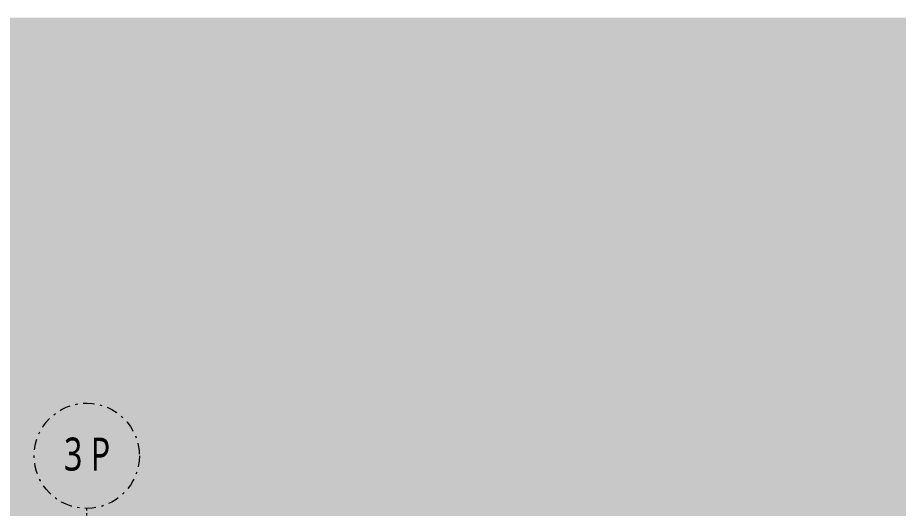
# Model space of a CAD drawing. Header units: millimetres. Extents: x -71 to 10084, y -63 to 6230.
# Drawn here: x 5926.27 to 5965.91, y 4092.88 to 4114.97 of the extents above; entities that cross this region are included whole.
import ezdxf

# ---------------------------------------------------------------- set-up
doc = ezdxf.new("R2010")
doc.units = ezdxf.units.MM
doc.linetypes.add('TRAZO_Y_PUNTO', pattern=[1, 0.5, -0.25, 0, -0.25])
doc.layers.add('EJES', color=154, linetype='TRAZO_Y_PUNTO', lineweight=20, true_color=0x004f9e)
doc.layers.add('VISTA', color=18, linetype='Continuous', lineweight=15, true_color=0x000000)
doc.styles.add('COTAS', font='Yu Gothic.ttf', dxfattribs={"width": 0.75})

msp = doc.modelspace()

# ---------------------------------------------------------------- hatches: boundary and pattern name
at = {"layer": 'VISTA', "transparency": 33554585}
h = msp.add_hatch(color=256, dxfattribs=at)
h.dxf.hatch_style = 1
h.set_gradient(color1=(194, 240, 234), color2=(228, 231, 231), rotation=273)
h.paths.add_polyline_path([(5912.767, 4085.348), (5947.875, 4085.348), (5947.875, 4076.18), (5957.015, 4076.136), (5957.014, 4075.939), (5967.011, 4075.939), (5967.012, 4076.089), (5987.514, 4075.991), (5987.514, 4084.841), (6002.561, 4084.841), (6002.561, 4075.919), (6026.681, 4075.841), (6026.681, 4084.841), (6041.727, 4084.841), (6041.684, 4075.733), (6061.371, 4075.639), (6061.372, 4084.841), (6076.375, 4084.841), (6076.375, 4075.567), (6091.029, 4075.497), (6091.074, 4084.841), (6106.118, 4084.841), (6106.118, 4075.425), (6122.451, 4075.347), (6122.511, 4087.841), (6137.558, 4087.841), (6137.498, 4075.276), (6143.646, 4075.246), (6143.645, 4075.096), (6156.315, 4075.036), (6156.315, 4075.186), (6161.656, 4075.186), (6161.23, 4075.574), (6161.656, 4075.574), (6161.656, 4114.971), (5847.193, 4114.971), (5847.193, 4078.355), (5847.861, 4078.01), (5847.193, 4078.01), (5847.193, 4076.51), (5851.588, 4076.489), (5851.588, 4076.639), (5861.25, 4076.593), (5861.293, 4085.593), (5896.402, 4085.593), (5896.402, 4076.426), (5912.767, 4076.348)])

# ---------------------------------------------------------------- linework, layer by layer
at = {"layer": 'EJES', "ltscale": 0.5}
msp.add_line((5929.377, 4085.593), (5929.377, 4092.884), dxfattribs=at)
at = {"layer": 'EJES'}
msp.add_circle((5929.377, 4095.252), 2.368, dxfattribs=at)

# ---------------------------------------------------------------- texts
at = {"layer": 'EJES', "style": 'COTAS', "width": 0.75}
msp.add_text('3 P', height=1.4842, dxfattribs=at).set_placement((5928.352, 4094.587))

doc.saveas('drawing.dxf')
